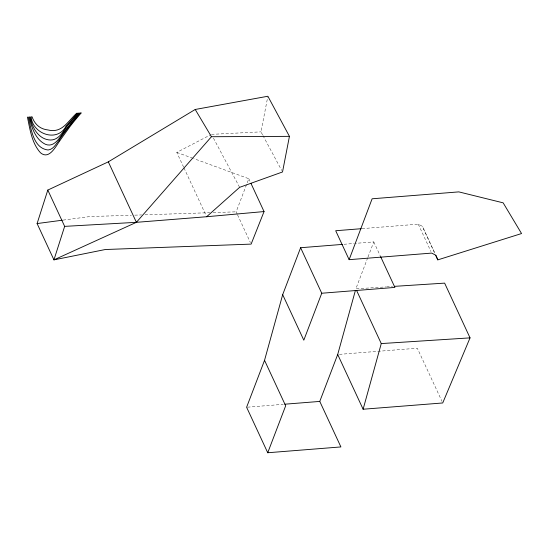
<?xml version="1.0" encoding="UTF-8"?>
<svg xmlns="http://www.w3.org/2000/svg" width="549" height="549" viewBox="0 0 549 549"><rect width="100%" height="100%" fill="white"/><g stroke="black" fill="none" stroke-linecap="round" stroke-linejoin="round"><path stroke-width="0.41" stroke-dasharray="2.75 2.06" d="M262.566 134.834L260.967 131.863L267.713 97.07M237.216 214.137L236.145 211.832L248.8 178.713L193.591 158.544M367.7 257.81L355.848 288.836L385.727 286.914M368.002 257.014L373.78 241.903L355.059 243.392M183.62 167.136L176.785 152.409L210.692 134.752M63.121 220.108L89.981 216.553L131.376 215.263M362.079 228.638L418.242 224.164L422.366 226.291L434.726 252.917M344.003 244.271L354.208 243.461M247.462 407.18L283.195 404.332M339.399 354.352L417.315 348.224L442.014 401.429M386.578 286.859L392.556 286.475M211.447 134.361L260.967 131.863M134.78 215.153L141.594 214.927M145.005 214.817L209.739 212.696M213.149 212.587L236.145 211.832M176.785 152.409L192.788 158.256M262.964 135.576L281.726 170.485M213.458 138.149L239.625 187.339M434.63 252.986L422.366 226.291M418.242 224.164L430.958 251.559M373.78 241.903L380.224 255.786M248.8 178.713L250.214 181.767M237.573 214.906L250.413 242.569M183.984 167.912L205.923 215.181"/><path stroke-width="0.82" d="M289.433 136.351L282.522 171.967L239.625 187.339L206.644 216.731L136.392 222.324L64.652 226.373L47.804 190.071L108.318 161.852L195.211 109.471L267.878 96.247L289.433 136.351L211.447 136.722L136.392 222.324L53.946 259.862L37.099 223.56L47.804 190.071M355.395 290.476L337.704 354.482L319.772 401.415L340.902 446.927L267.734 452.753L246.611 407.248L264.543 360.316L282.68 294.662L300.612 247.729L342.302 244.408M394.264 286.365L444.628 283.126L470.04 337.868L442.727 402.966L363.115 409.231L381.26 343.578L356.562 290.373M64.652 226.373L53.946 259.862L105.284 249.521L251.126 244.106L264.048 211.564L250.927 183.297M300.612 247.729L321.741 293.241L303.81 340.174L282.68 294.662M267.734 452.753L285.665 405.821L264.543 360.316M437.828 259.869L435.796 255.216L431.672 253.096L349.13 259.67L372.119 198.793L458.82 191.882L503.159 202.842L521.55 233.551L437.828 259.869L435.693 255.271M37.099 223.56L62.277 220.218M206.644 216.731L264.048 211.564M361.228 228.707L335.7 230.738L349.13 259.67M321.741 293.241L394.903 287.415L380.581 256.555M284.89 404.194L319.772 401.415M381.26 343.578L470.04 337.868M195.211 109.471L211.447 136.722M337.704 354.482L363.115 409.231M108.318 161.852L136.392 222.324M59.745 140.839C55.648 146.61 49.094 160.054 40.509 152.8C31.794 143.152 30.003 129.44 27.45 117.177L28.37 117.102C31.135 128.727 33.208 148.292 48.072 149.987C52.999 149.554 55.627 144.703 58.324 141.182C65.105 131.355 72.393 121.878 80.346 112.964L81.266 112.888A231.102 138.753 -24.9 0 0 69.977 126.572L59.745 140.839M63.821 132.185C59.45 137.806 54.179 147.846 45.478 144.312C35.273 139.398 31.519 127.293 29.296 117.026L30.222 116.951C31.801 127.395 38.615 139.576 50.405 140.022C60.28 140.084 64.02 128.686 70.114 122.852A243.914 146.453 -24.9 0 1 78.5 113.108L79.42 113.032L63.821 132.185M66.106 126.112C57.467 142.884 32.535 134.093 31.142 116.882L32.068 116.807C33.825 121.995 37.517 126.771 42.781 128.699A27.882 16.744 -24.9 0 0 47.756 129.907C62.188 133.572 67.472 121.466 76.654 113.259L77.574 113.183L66.106 126.112"/></g></svg>
